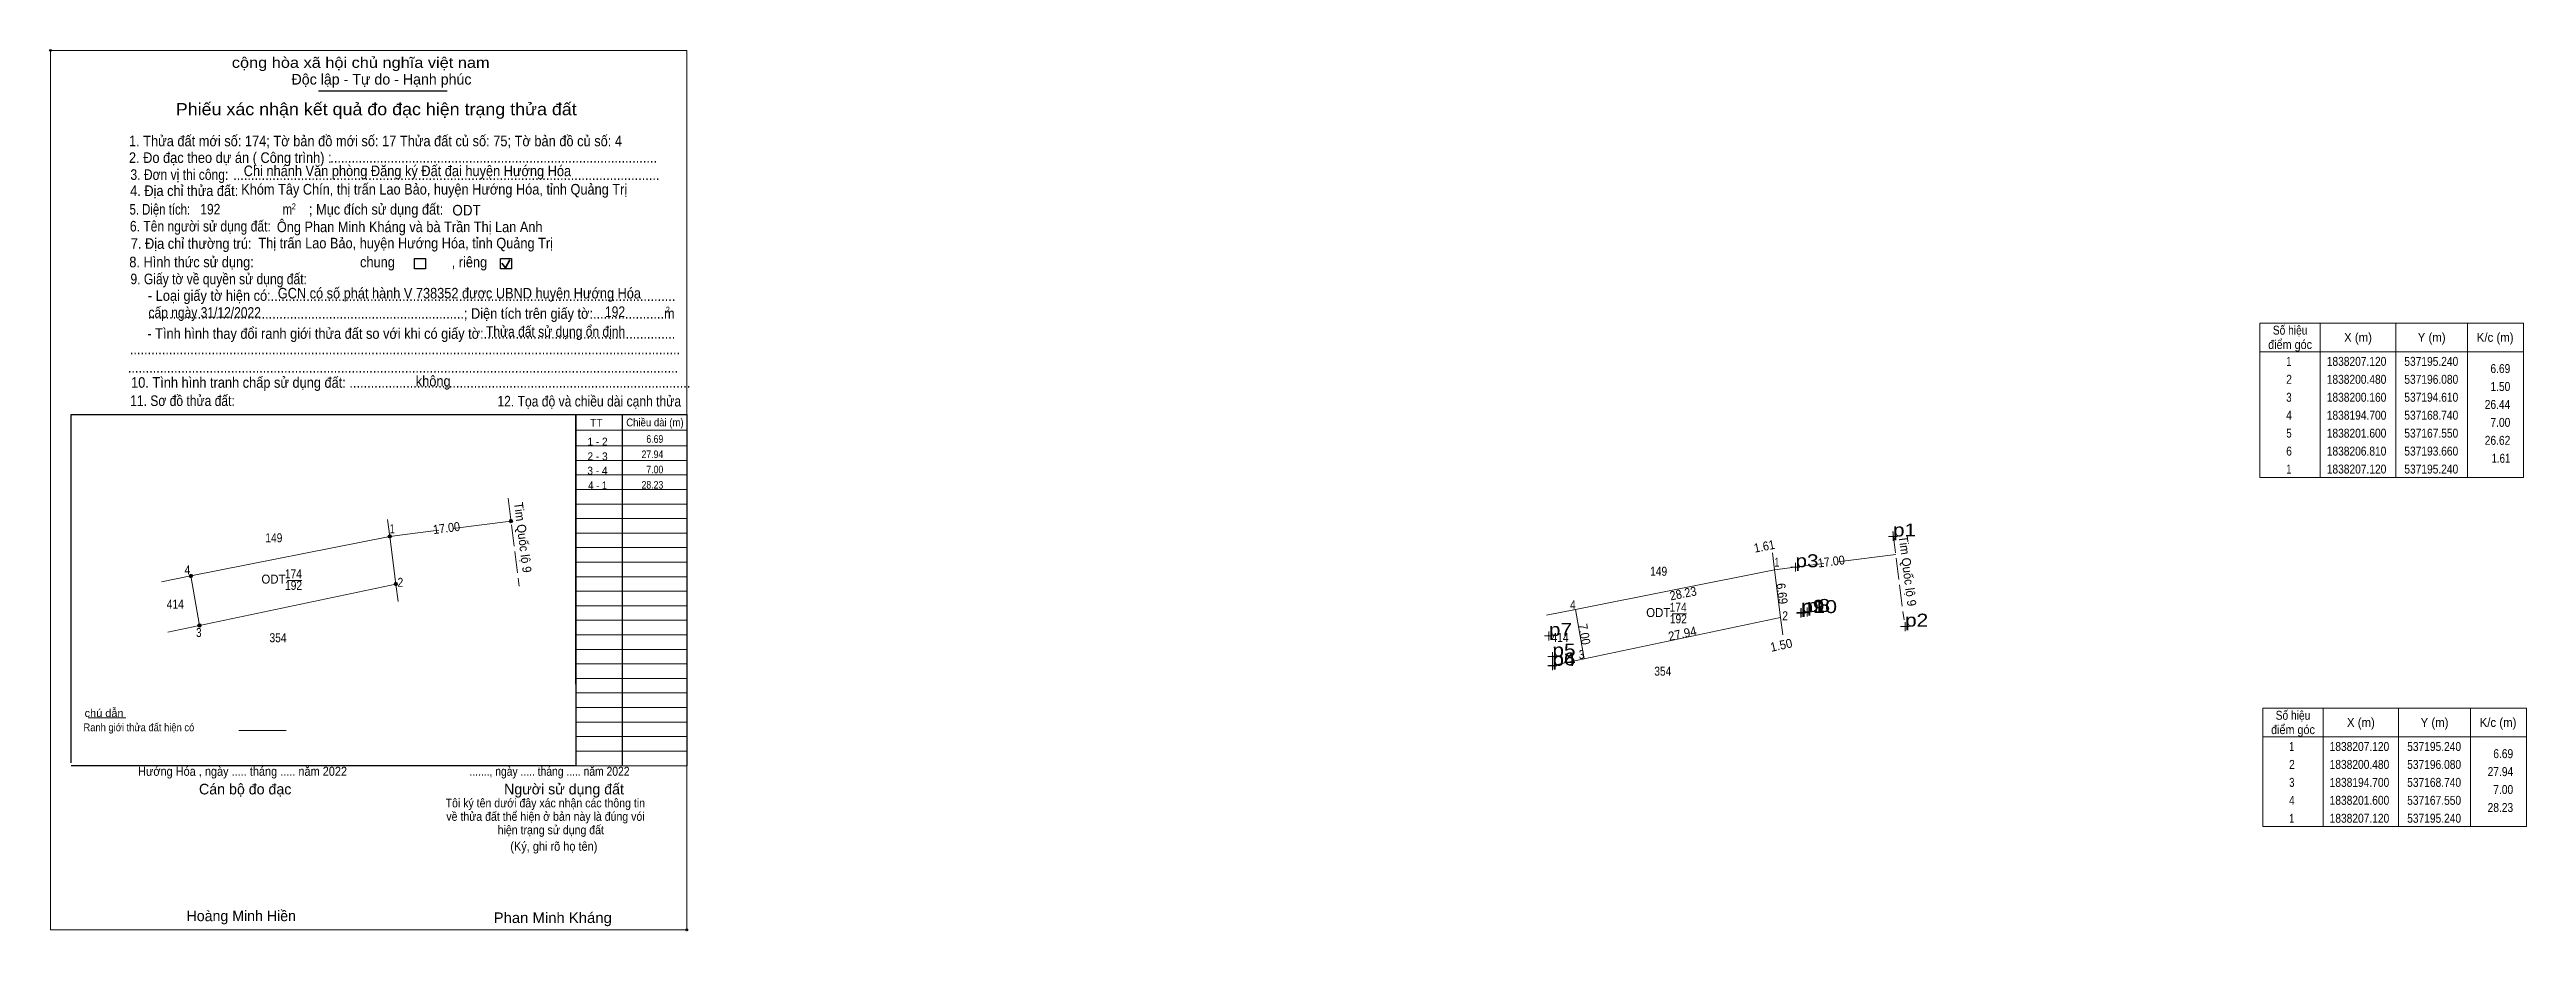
# Model space of a CAD drawing. Header units: metres. Extents: x 536955 to 537300, y 1838157 to 1838280.
import ezdxf
from ezdxf.enums import TextEntityAlignment as Align

# ---------------------------------------------------------------- set-up
doc = ezdxf.new("R2010")
doc.units = ezdxf.units.M
doc.header["$LTSCALE"] = 0.5
doc.header["$PDMODE"] = 32
doc.header["$PDSIZE"] = 0.25
doc.linetypes.add('LONG_DASHED', pattern=[7.5, 6, -1.5])
for name, color, linetype, lineweight in [('1', 7, 'Continuous', 13), ('10', 7, 'Continuous', 13), ('15', 7, 'Continuous', 13), ('17', 7, 'Continuous', 13), ('2', 7, 'Continuous', 25), ('30', 7, 'Continuous', 13), ('6', 7, 'Continuous', 13), ('63', 7, 'Continuous', 13), ('7', 7, 'Continuous', 13)]:
    doc.layers.add(name, color=color, linetype=linetype, lineweight=lineweight)
doc.layers.add('12', color=7, linetype='Continuous')

msp = doc.modelspace()

# ---------------------------------------------------------------- hatches: boundary and pattern name
at = {"layer": '15'}
for points in [[(537019.59, 1838213.91, 1), (537019.09, 1838213.91, 1)], [(537002.72, 1838211.78, 1), (537002.22, 1838211.78, 1)], [(536975.03, 1838206.26, 1), (536974.53, 1838206.26, 1)], [(537003.56, 1838205.14, 1), (537003.06, 1838205.14, 1)], [(536976.22, 1838199.36, 1), (536975.72, 1838199.36, 1)]]:
    msp.add_hatch(color=256, dxfattribs=at).paths.add_polyline_path(points)

# ---------------------------------------------------------------- linework, layer by layer
at = {"layer": '1'}
for points in [[(537002.47, 1838211.78), (537003.31, 1838205.14), (536975.97, 1838199.36), (536974.78, 1838206.26)], [(537195.24, 1838207.12), (537196.08, 1838200.48), (537168.74, 1838194.7), (537167.55, 1838201.6)]]:
    msp.add_lwpolyline(points, close=True, dxfattribs=at)
at = {"layer": '10'}
for p, q in [((536974.78, 1838206.26), (537002.47, 1838211.78)), ((536970.7, 1838205.45), (536974.78, 1838206.26)), ((536975.97, 1838199.36), (537003.31, 1838205.14)), ((537167.55, 1838201.6), (537195.24, 1838207.12)), ((537163.47, 1838200.79), (537167.55, 1838201.6)), ((537168.74, 1838194.7), (537196.08, 1838200.48)), ((536971.55, 1838198.43), (536975.97, 1838199.36)), ((537164.32, 1838193.77), (537168.74, 1838194.7))]:
    msp.add_line(p, q, dxfattribs=at)
at = {"layer": '15'}
for p, q in [((537002.17, 1838214.14), (537002.47, 1838211.78)), ((537019.34, 1838213.91), (537011.23, 1838212.89)), ((537194.94, 1838209.48), (537195.24, 1838207.12)), ((537212.11, 1838209.25), (537204, 1838208.23)), ((536974.78, 1838206.26), (536975.97, 1838199.36)), ((537167.55, 1838201.6), (537168.74, 1838194.7))]:
    msp.add_line(p, q, dxfattribs=at)
at = {"layer": '15', "linetype": 'LONG_DASHED'}
for p, q in [((537018.93, 1838217.11), (537020.49, 1838204.83)), ((537211.7, 1838212.45), (537213.26, 1838200.17))]:
    msp.add_line(p, q, dxfattribs=at)
at = {"layer": '15'}
for points in [[(537009.32, 1838212.64), (537006, 1838212.22), (537002.47, 1838211.78)], [(537002.47, 1838211.78), (537003.31, 1838205.14), (537003.62, 1838202.7)], [(537202.09, 1838207.98), (537198.77, 1838207.56), (537195.24, 1838207.12)], [(537195.24, 1838207.12), (537196.08, 1838200.48), (537196.39, 1838198.04)]]:
    msp.add_lwpolyline(points, dxfattribs=at)
for centre in [(537019.34, 1838213.91), (537002.47, 1838211.78), (536974.78, 1838206.26), (537003.31, 1838205.14), (536975.97, 1838199.36)]:
    msp.add_circle(centre, 0.25, dxfattribs=at)
at = {"layer": '17'}
msp.add_line((536960.49, 1838186.48), (536965.72, 1838186.48), dxfattribs=at)
at = {"layer": '2'}
for p, q in [((536992.54, 1838273.86), (537010.45, 1838273.86)), ((537028.38, 1838228.77), (537028.38, 1838179.83)), ((537028.38, 1838179.83), (536958.12, 1838179.83))]:
    msp.add_line(p, q, dxfattribs=at)
at = {"layer": '2', "lineweight": 35}
for p, q in [((537018.06, 1838249.85), (537018.56, 1838249.2)), ((537018.56, 1838249.2), (537019.18, 1838250.29))]:
    msp.add_line(p, q, dxfattribs=at)
at = {"layer": '2', "lineweight": 13}
msp.add_lwpolyline([(536955.23, 1838279.48), (537043.81, 1838279.48), (537043.81, 1838156.96), (536955.23, 1838156.96)], close=True, dxfattribs=at)
at = {"layer": '2'}
for points in [[(537005.91, 1838250.48), (537007.44, 1838250.48), (537007.44, 1838249.06), (537005.91, 1838249.06)], [(537017.88, 1838250.48), (537019.41, 1838250.48), (537019.41, 1838249.06), (537017.88, 1838249.06)]]:
    msp.add_lwpolyline(points, close=True, dxfattribs=at)
msp.add_lwpolyline([(536958.12, 1838180.23), (536958.12, 1838228.77), (537028.38, 1838228.77)], dxfattribs=at)
for p in [(536955.23, 1838279.48), (537043.81, 1838156.96)]:
    msp.add_point(p, dxfattribs=at)
at = {"layer": '30', "lineweight": 25}
for p, q in [((537028.38, 1838191.21), (537028.38, 1838228.77)), ((537034.83, 1838228.77), (537034.83, 1838179.83))]:
    msp.add_line(p, q, dxfattribs=at)
at = {"layer": '30'}
for p, q in [((537028.38, 1838226.56), (537043.81, 1838226.56)), ((537028.34, 1838222.35), (537043.77, 1838222.35)), ((537028.38, 1838224.41), (537043.81, 1838224.41)), ((537028.38, 1838220.34), (537043.81, 1838220.34)), ((537028.38, 1838218.31), (537043.81, 1838218.31)), ((537028.38, 1838216.28), (537043.81, 1838216.28)), ((537028.38, 1838214.26), (537043.81, 1838214.26)), ((537028.38, 1838212.23), (537043.81, 1838212.23)), ((537028.38, 1838210.21), (537043.81, 1838210.21)), ((537028.38, 1838208.18), (537043.81, 1838208.18)), ((537028.38, 1838206.16), (537043.81, 1838206.16)), ((537028.38, 1838204.13), (537043.81, 1838204.13)), ((537028.38, 1838202.11), (537043.81, 1838202.11)), ((537028.38, 1838200.08), (537043.81, 1838200.08)), ((537028.38, 1838198.06), (537043.81, 1838198.06)), ((537028.38, 1838196.03), (537043.81, 1838196.03)), ((537028.38, 1838194.01), (537043.81, 1838194.01)), ((537028.38, 1838191.98), (537043.81, 1838191.98)), ((537028.38, 1838189.96), (537043.81, 1838189.96)), ((537028.38, 1838187.93), (537043.81, 1838187.93)), ((537028.38, 1838187.92), (537043.81, 1838187.92)), ((537028.38, 1838185.91), (537043.81, 1838185.91)), ((537028.38, 1838183.88), (537043.81, 1838183.88)), ((537028.38, 1838181.86), (537043.81, 1838181.86)), ((537028.38, 1838179.83), (537043.81, 1838179.83))]:
    msp.add_line(p, q, dxfattribs=at)
at = {"layer": '30', "lineweight": 25}
msp.add_lwpolyline([(537028.38, 1838228.77), (537043.81, 1838228.77), (537043.81, 1838179.83)], dxfattribs=at)
at = {"layer": '6'}
msp.add_line((536981.44, 1838184.71), (536988.03, 1838184.71), dxfattribs=at)
at = {"layer": '63'}
for p, q in [((537271.21, 1838241.5), (537271.21, 1838220)), ((537281.71, 1838241.5), (537281.71, 1838220)), ((537291.71, 1838241.5), (537291.71, 1838220)), ((537262.81, 1838237.5), (537299.51, 1838237.5)), ((536988.22, 1838205.64), (536990.21, 1838205.64)), ((537180.99, 1838200.98), (537182.98, 1838200.98)), ((537271.61, 1838187.85), (537271.61, 1838171.35)), ((537282.11, 1838187.85), (537282.11, 1838171.35)), ((537292.11, 1838187.85), (537292.11, 1838171.35)), ((537263.21, 1838183.85), (537299.91, 1838183.85))]:
    msp.add_line(p, q, dxfattribs=at)
for points in [[(537262.81, 1838241.5), (537299.51, 1838241.5), (537299.51, 1838220), (537262.81, 1838220)], [(537263.21, 1838187.85), (537299.91, 1838187.85), (537299.91, 1838171.35), (537263.21, 1838171.35)]]:
    msp.add_lwpolyline(points, close=True, dxfattribs=at)
at = {"layer": '7'}
for p, q in [((537212.35, 1838211.77), (537211.1, 1838211.77)), ((537212.35, 1838211.77), (537211.1, 1838211.77)), ((537211.73, 1838211.15), (537211.73, 1838212.4)), ((537211.73, 1838211.15), (537211.73, 1838212.4)), ((537198.77, 1838207.48), (537197.52, 1838207.48)), ((537198.77, 1838207.48), (537197.52, 1838207.48)), ((537198.15, 1838206.86), (537198.15, 1838208.11)), ((537198.15, 1838206.86), (537198.15, 1838208.11)), ((537199.54, 1838201.09), (537198.29, 1838201.09)), ((537199.54, 1838201.09), (537198.29, 1838201.09)), ((537199.58, 1838201.15), (537198.34, 1838201.15)), ((537199.58, 1838201.15), (537198.34, 1838201.15)), ((537198.92, 1838200.47), (537198.92, 1838201.71)), ((537198.92, 1838200.47), (537198.92, 1838201.71)), ((537198.96, 1838200.53), (537198.96, 1838201.78)), ((537198.96, 1838200.53), (537198.96, 1838201.78)), ((537200.38, 1838201.25), (537199.13, 1838201.25)), ((537200.38, 1838201.25), (537199.13, 1838201.25)), ((537199.76, 1838200.63), (537199.76, 1838201.88)), ((537199.76, 1838200.63), (537199.76, 1838201.88)), ((537164.45, 1838197.9), (537163.2, 1838197.9)), ((537164.45, 1838197.9), (537163.2, 1838197.9)), ((537163.83, 1838197.28), (537163.83, 1838198.53)), ((537163.83, 1838197.28), (537163.83, 1838198.53)), ((537214.03, 1838199.21), (537212.79, 1838199.21)), ((537214.03, 1838199.21), (537212.79, 1838199.21)), ((537213.41, 1838198.59), (537213.41, 1838199.83)), ((537213.41, 1838198.59), (537213.41, 1838199.83)), ((537164.94, 1838195.04), (537163.69, 1838195.04)), ((537164.94, 1838195.04), (537163.69, 1838195.04)), ((537164.94, 1838193.79), (537163.69, 1838193.79)), ((537164.94, 1838193.79), (537163.69, 1838193.79)), ((537164.95, 1838193.74), (537163.7, 1838193.74)), ((537164.95, 1838193.74), (537163.7, 1838193.74)), ((537164.31, 1838193.17), (537164.31, 1838194.42)), ((537164.31, 1838193.17), (537164.31, 1838194.42)), ((537164.32, 1838194.41), (537164.32, 1838195.66)), ((537164.32, 1838194.41), (537164.32, 1838195.66)), ((537164.32, 1838193.12), (537164.32, 1838194.37)), ((537164.32, 1838193.12), (537164.32, 1838194.37))]:
    msp.add_line(p, q, dxfattribs=at)

# ---------------------------------------------------------------- texts
at = {"layer": '1'}
for s, width, p in [('174', 0.85, (536989.05, 1838205.93)), ('ODT', 0.95, (536986.28, 1838205.2)), ('192', 0.85, (536989.075, 1838204.32)), ('192', 0.85, (536989.075, 1838204.32)), ('414', 0.85, (536972.61, 1838201.71)), ('ODT', 0.95, (537179.05, 1838200.54)), ('174', 0.85, (537181.82, 1838201.27)), ('192', 0.85, (537181.845, 1838199.66)), ('192', 0.85, (537181.845, 1838199.66)), ('192', 0.85, (537181.845, 1838199.66)), ('354', 0.85, (536986.91, 1838197.03)), ('414', 0.85, (537165.38, 1838197.05)), ('354', 0.85, (537179.68, 1838192.37))]:
    msp.add_text(s, height=1.25, dxfattribs=dict(at, width=width)).set_placement(p, align=Align.CENTER)
at = {"layer": '10'}
for s, height, width, p in [('1 - 2', 1.105, 0.95, (537031.39, 1838224.42)), ('3 - 4', 1.105, 0.95, (537031.375, 1838220.37)), ('2 - 3', 1.105, 0.95, (537031.395, 1838222.37)), ('4 - 1', 1.1, 0.9, (537031.41, 1838218.33))]:
    msp.add_text(s, height=height, dxfattribs=dict(at, width=width)).set_placement(p, align=Align.CENTER)
at = {"layer": '12'}
for s, width, p in [('p1', 1.2, (537211.73, 1838211.77)), ('p1', 1.2, (537211.73, 1838211.77)), ('p3', 1.2, (537198.15, 1838207.48)), ('p3', 1.2, (537198.15, 1838207.48)), ('p10', 1.25, (537198.92, 1838201.09)), ('p10', 1.25, (537198.92, 1838201.09)), ('p9', 1.2, (537198.96, 1838201.15)), ('p9', 1.2, (537198.96, 1838201.15)), ('p8', 1.2, (537199.76, 1838201.25)), ('p8', 1.2, (537199.76, 1838201.25)), ('p2', 1.2, (537213.41, 1838199.21)), ('p2', 1.2, (537213.41, 1838199.21)), ('p7', 1.2, (537163.83, 1838197.9)), ('p7', 1.2, (537163.83, 1838197.9)), ('p5', 1.2, (537164.32, 1838195.04)), ('p5', 1.2, (537164.32, 1838195.04)), ('p6', 1.2, (537164.31, 1838193.8)), ('p6', 1.2, (537164.31, 1838193.8)), ('p4', 1.2, (537164.32, 1838193.74)), ('p4', 1.2, (537164.32, 1838193.74))]:
    msp.add_text(s, height=1.8, dxfattribs=dict(at, width=width)).set_placement(p)
at = {"layer": '15'}
for s, rotation, width, p in [('Tim Quốc lộ 9', 277.226, 0.95, (537020.3662, 1838211.5486)), ('17.00', 7.196, 0.9, (537010.4467, 1838212.327)), ('Tim Quốc lộ 9', 277.226, 0.95, (537213.1362, 1838206.8886)), ('17.00', 7.196, 0.9, (537203.2167, 1838207.667))]:
    msp.add_text(s, height=1.25, rotation=rotation, dxfattribs=dict(at, width=width)).set_placement(p, align=Align.CENTER)
at = {"layer": '2'}
for s, height, width, p in [('cộng hòa xã hội chủ nghĩa việt nam', 1.478, 1.15, (536980.48, 1838277.05)), ('1. Thửa đất mới số: 174; Tờ bản đồ mới số: 17 Thửa đất củ số: 75; Tờ bản đồ củ số: 4', 1.482, 0.9, (536966.16, 1838266.12)), ('2. Đo đạc theo dự án ( Công trình) : ', 1.479, 0.9, (536966.16, 1838263.8)), ('3. Đơn vị thi công:', 1.479, 0.85, (536966.37, 1838261.44)), ('Chi nhánh Văn phòng Đăng ký Đất đai huyện Hướng Hóa', 1.478, 0.9, (536982.14, 1838261.96)), ('............................................................................................', 1.479, 0.9, (536994.18, 1838263.85)), ('4. Địa chỉ thửa đất:', 1.479, 0.9, (536966.33, 1838259.19)), ('........................................................................................................................', 1.479, 0.9, (536980.67, 1838261.44)), ('Khóm Tây Chín, thị trấn Lao Bảo, huyện Hướng Hóa, tỉnh Quảng Trị', 1.474, 0.9, (536981.79, 1838259.4)), ('5. Diện tích:', 1.479, 0.8, (536966.24, 1838256.6)), ('6. Tên người sử dụng đất:', 1.479, 0.85, (536966.29, 1838254.25)), ('192', 1.474, 0.85, (536976.09, 1838256.62)), ('Ông Phan Minh Kháng và bà Trần Thị Lan Anh', 1.474, 0.9, (536986.75, 1838254.16)), ('m', 1.478, 0.8, (536987.56, 1838256.6)), ('2', 0.8447, 0.8, (536988.82, 1838257.32)), ('; Mục đích sử dụng đất:', 1.478, 0.9, (536991.22, 1838256.6)), ('ODT', 1.474, 0.95, (537011.18, 1838256.48)), ('7. Địa chỉ thường trú:', 1.479, 0.9, (536966.42, 1838251.84)), ('Thị trấn Lao Bảo, huyện Hướng Hóa, tỉnh Quảng Trị', 1.474, 0.9, (536984.18, 1838251.9)), ('8. Hình thức sử dụng:', 1.479, 0.9, (536966.21, 1838249.26)), ('chung                , riêng', 1.478, 0.9, (536998.33, 1838249.26)), ('9. Giấy tờ về quyền sử dụng đất:', 1.479, 0.85, (536966.37, 1838246.9)), ('     - Loại giấy tờ hiện có:..................................................................................................................', 1.478, 0.9, (536966.33, 1838244.59)), ('GCN có số phát hành V 738352 được UBND huyện Hướng Hóa ', 1.474, 0.9, (536986.88, 1838244.92)), ('cấp ngày 31/12/2022', 1.474, 0.85, (536968.88, 1838242.23)), ('     .........................................................................................; Diện tích trên giấy tờ:....................m', 1.478, 0.9, (536966.33, 1838242.09)), ('192', 1.474, 0.85, (537032.43, 1838242.34)), ('2', 0.8447, 0.8, (537040.88, 1838242.92)), ('     - Tình hình thay đổi ranh giới thửa đất so với khi có giấy tờ:......................................................', 1.478, 0.9, (536966.25, 1838239.3)), ('Thửa đất sử dụng ổn định', 1.474, 0.85, (537015.86, 1838239.57)), ('...........................................................................................................................................................', 1.478, 0.9, (536966.01, 1838234.6)), ('...........................................................................................................................................................', 1.478, 0.9, (536966.29, 1838237.15)), ('11. Sơ đồ thửa đất:', 1.479, 0.85, (536966.33, 1838229.94)), ('10. Tình hình tranh chấp sử dụng đất: ................................................................................................', 1.479, 0.9, (536966.46, 1838232.48)), ('không', 1.479, 0.9, (537006.09, 1838232.67)), ('12. Tọa độ và chiều dài cạnh thửa', 1.482, 0.85, (537017.45, 1838229.87)), ('Hướng Hóa , ngày ..... tháng ..... năm 2022', 1.264, 0.9, (536967.44, 1838178.42)), ('......., ngày ..... tháng ..... năm 2022', 1.264, 0.85, (537013.56, 1838178.42)), ('(Ký, ghi rõ họ tên)', 1.267, 0.9, (537019.25, 1838167.97)), ('Phan Minh Kháng', 1.474, 1.05, (537016.93, 1838157.91))]:
    msp.add_text(s, height=height, dxfattribs=dict(at, width=width)).set_placement(p)
for s, height, p in [('Độc lập - Tự do - Hạnh phúc', 1.478, (536988.79, 1838274.72)), ('Cán bộ đo đạc', 1.479, (536975.91, 1838175.83)), ('Người sử dụng đất', 1.478, (537018.38, 1838175.83)), ('Hoàng Minh Hiền', 1.474, (536974.18, 1838158.17))]:
    msp.add_text(s, height=height, dxfattribs=at).set_placement(p)
for s, height, width, p in [('Phiếu xác nhận kết quả đo đạc hiện trạng thửa đất', 1.689, 1.1, (537000.59, 1838270.45)), ('Tôi ký tên dưới đây xác nhận các thông tin', 1.221, 0.9, (537024.12, 1838174.02)), ('về thửa đất thể hiện ở bản này là đúng vói', 1.221, 0.9, (537024.145, 1838172.15)), ('hiện trạng sử dụng đất', 1.221, 0.9, (537024.885, 1838170.28))]:
    msp.add_text(s, height=height, dxfattribs=dict(at, width=width)).set_placement(p, align=Align.CENTER)
msp.add_text('.', height=0.4225, dxfattribs=at).set_placement((537043.7978, 1838156.73), align=Align.CENTER)
at = {"layer": '30'}
for s, height, width, p in [('TT', 1.102, 0.95, (537030.36, 1838227.04)), ('Chiều dài (m)', 1.105, 0.9, (537035.39, 1838227.1))]:
    msp.add_text(s, height=height, dxfattribs=dict(at, width=width)).set_placement(p)
at = {"layer": '6'}
for s, width, p in [('chú dẫn', 1.05, (536959.99, 1838186.61)), ('Ranh giới thửa đất hiện có ', 0.9, (536959.83, 1838184.63))]:
    msp.add_text(s, height=1.083, dxfattribs=dict(at, width=width)).set_placement(p)
at = {"layer": '63'}
for s, width, p in [('điểm góc', 0.9, (537267.01, 1838237.88)), ('Số hiệu', 0.85, (537267.01, 1838239.88)), ('X (m)', 0.95, (537276.46, 1838238.88)), ('Y (m)', 0.95, (537286.715, 1838238.88)), ('K/c (m)', 0.95, (537295.555, 1838238.88)), (' 1', 0.75, (537266.66, 1838235.53)), ('1838207.120', 0.85, (537276.26, 1838235.53)), ('537195.240', 0.85, (537286.66, 1838235.53)), (' 3', 0.8, (537266.655, 1838230.53)), (' 2', 0.85, (537266.665, 1838233.03)), ('1838200.480', 0.85, (537276.26, 1838233.03)), ('1838200.160', 0.85, (537276.26, 1838230.53)), ('537196.080', 0.85, (537286.66, 1838233.03)), ('537194.610', 0.85, (537286.66, 1838230.53)), (' 4', 0.85, (537266.66, 1838228.03)), ('1838194.700', 0.85, (537276.26, 1838228.03)), ('537168.740', 0.85, (537286.66, 1838228.03)), (' 5', 0.8, (537266.665, 1838225.53)), ('1838201.600', 0.85, (537276.26, 1838225.53)), ('537167.550', 0.85, (537286.66, 1838225.53)), (' 6', 0.85, (537266.665, 1838223.03)), (' 1', 0.75, (537266.66, 1838220.53)), ('1838206.810', 0.85, (537276.26, 1838223.03)), ('1838207.120', 0.85, (537276.26, 1838220.53)), ('537193.660', 0.85, (537286.66, 1838223.03)), ('537195.240', 0.85, (537286.66, 1838220.53)), ('149', 0.85, (536986.33, 1838210.95)), ('149', 0.85, (537179.1, 1838206.29)), ('Số hiệu', 0.85, (537267.41, 1838186.23)), ('X (m)', 0.95, (537276.86, 1838185.23)), ('Y (m)', 0.95, (537287.115, 1838185.23)), ('K/c (m)', 0.95, (537295.955, 1838185.23)), ('điểm góc', 0.9, (537267.41, 1838184.23)), (' 1', 0.75, (537267.06, 1838181.88)), ('1838207.120', 0.85, (537276.66, 1838181.88)), ('537195.240', 0.85, (537287.06, 1838181.88)), (' 2', 0.85, (537267.065, 1838179.38)), ('1838200.480', 0.85, (537276.66, 1838179.38)), ('537196.080', 0.85, (537287.06, 1838179.38)), (' 3', 0.8, (537267.055, 1838176.88)), ('1838194.700', 0.85, (537276.66, 1838176.88)), ('537168.740', 0.85, (537287.06, 1838176.88)), (' 4', 0.85, (537267.06, 1838174.38)), (' 1', 0.75, (537267.06, 1838171.88)), ('1838201.600', 0.85, (537276.66, 1838174.38)), ('1838207.120', 0.85, (537276.66, 1838171.88)), ('537167.550', 0.85, (537287.06, 1838174.38)), ('537195.240', 0.85, (537287.06, 1838171.88))]:
    msp.add_text(s, height=1.25, dxfattribs=dict(at, width=width)).set_placement(p, align=Align.CENTER)
for s, height, width, p in [('6.69', 1.25, 0.85, (537297.66, 1838234.53)), ('1.50', 1.25, 0.85, (537297.66, 1838232.03)), ('26.44', 1.25, 0.85, (537297.66, 1838229.53)), ('7.00', 1.25, 0.85, (537297.66, 1838227.03)), ('6.69', 1.062, 0.85, (537040.54, 1838224.81)), ('26.62', 1.25, 0.85, (537297.66, 1838224.53)), ('27.94', 1.062, 0.85, (537040.54, 1838222.68)), ('7.00', 1.062, 0.85, (537040.54, 1838220.56)), ('1.61', 1.25, 0.8, (537297.66, 1838222.03)), ('28.23', 1.062, 0.85, (537040.54, 1838218.43)), (' 1', 1.25, 0.75, (537003.15, 1838212.21)), (' 4', 1.25, 0.85, (536974.69, 1838206.48)), (' 1', 1.25, 0.75, (537195.92, 1838207.55)), (' 2', 1.25, 0.85, (537004.34, 1838204.75)), (' 4', 1.25, 0.85, (537167.55, 1838201.6)), (' 2', 1.25, 0.85, (537197.11, 1838200.09)), (' 3', 1.25, 0.8, (536976.26, 1838197.76)), (' 3', 1.25, 0.8, (537168.74, 1838194.7)), ('27.94', 1.25, 0.85, (537298.06, 1838178.38)), ('6.69', 1.25, 0.85, (537298.06, 1838180.88)), ('7.00', 1.25, 0.85, (537298.06, 1838175.88)), ('28.23', 1.25, 0.85, (537298.06, 1838173.38))]:
    msp.add_text(s, height=height, dxfattribs=dict(at, width=width)).set_placement(p, align=Align.RIGHT)
for s, rotation, width, p in [('1.61', 11.101, 0.9, (537193.9347, 1838209.7815)), ('28.23', 11.274, 0.9, (537182.6378, 1838203.2123)), ('6.69', 277.21, 0.9, (537195.6649, 1838203.7284)), ('7.00', 279.785, 0.9, (537168.1568, 1838198.0412)), ('27.94', 11.937, 0.95, (537182.5357, 1838197.6129)), ('1.50', 12.281, 0.95, (537196.3021, 1838196.017))]:
    msp.add_text(s, height=1.25, rotation=rotation, dxfattribs=dict(at, width=width)).set_placement(p, align=Align.CENTER)

doc.saveas('drawing.dxf')
